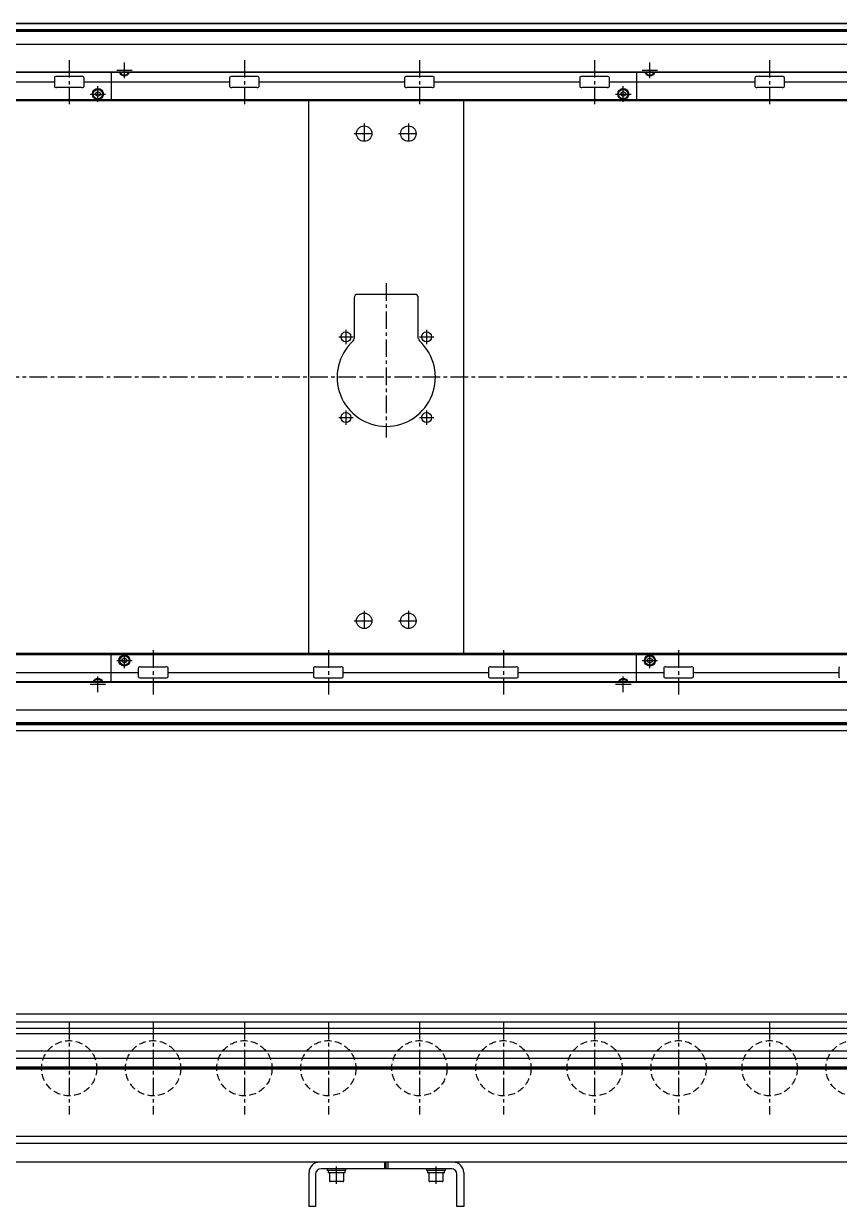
# Model space of a CAD drawing. Extents: x -10 to 4600, y -8 to 1151.
# Drawn here: x 2273 to 3011, y 28 to 1098 of the extents above; entities that cross this region are included whole.
import ezdxf

# ---------------------------------------------------------------- set-up
doc = ezdxf.new("R2010")
doc.units = 0
doc.header["$LTSCALE"] = 0.5
doc.linetypes.add('CENTER', pattern=[50.8, 31.75, -6.35, 6.35, -6.35])
doc.linetypes.add('DASHED', pattern=[19.05, 12.7, -6.35])
for name, color, linetype in [('MSM_CENTER', 1, 'CENTER'), ('MSM_CONTINUOUS', 7, 'CONTINUOUS'), ('MSM_DASHED', 4, 'DASHED')]:
    doc.layers.add(name, color=color, linetype=linetype)

msp = doc.modelspace()

# ---------------------------------------------------------------- linework, layer by layer
at = {"layer": 'MSM_CENTER'}
for p, q in [((2314.2, 1065.5), (2314.2, 1025.5)), ((2364.2, 1049.2), (2364.2, 1063.3)), ((2472.8, 1065.5), (2472.8, 1025.5)), ((2631.2, 1065.5), (2631.2, 1025.5)), ((2789.8, 1065.5), (2789.8, 1025.5)), ((2839.8, 1049.2), (2839.8, 1063.3)), ((2948.2, 1065.5), (2948.2, 1025.5)), ((2357.2, 1056.2), (2371.2, 1056.2)), ((2832.7, 1056.2), (2846.8, 1056.2)), ((2340.2, 1027.7), (2340.2, 1041.8)), ((2815.7, 1027.7), (2815.7, 1041.8)), ((2333.2, 1034.7), (2347.2, 1034.7)), ((2808.7, 1034.7), (2822.8, 1034.7)), ((2581.2, 1007.9), (2581.2, 989.9)), ((2621.2, 1007.9), (2621.2, 989.9)), ((2572.2, 998.9), (2590.2, 998.9)), ((2612.2, 998.9), (2630.2, 998.9)), ((2601.2, 863.4), (2601.2, 723.9)), ((2558.2, 814.9), (2571.2, 814.9)), ((2564.7, 821.4), (2564.7, 808.4)), ((2631.2, 814.9), (2644.2, 814.9)), ((2637.7, 821.4), (2637.7, 808.4)), ((3792.9, 778.4), (359.7, 778.4)), ((2558.2, 741.9), (2571.2, 741.9)), ((2564.7, 748.4), (2564.7, 735.4)), ((2631.2, 741.9), (2644.2, 741.9)), ((2637.7, 748.4), (2637.7, 735.4)), ((2572.2, 557.9), (2590.2, 557.9)), ((2581.2, 566.9), (2581.2, 548.9)), ((2612.2, 557.9), (2630.2, 557.9)), ((2621.2, 566.9), (2621.2, 548.9)), ((2364.2, 515), (2364.2, 529)), ((2390.2, 531.3), (2390.2, 491.3)), ((2548.8, 531.3), (2548.8, 491.3)), ((2707.2, 531.3), (2707.2, 491.3)), ((2839.8, 515), (2839.8, 529)), ((2865.8, 531.3), (2865.8, 491.3)), ((2357.2, 522), (2371.2, 522)), ((2832.7, 522), (2846.8, 522)), ((2340.2, 493.5), (2340.2, 507.5)), ((2815.7, 493.5), (2815.7, 507.5)), ((2333.2, 500.5), (2347.2, 500.5)), ((2808.7, 500.5), (2822.8, 500.5)), ((2314.2, 195), (2314.2, 111)), ((2390.2, 195), (2390.2, 111)), ((2472.8, 195), (2472.8, 111)), ((2548.8, 195), (2548.8, 111)), ((2631.2, 195), (2631.2, 111)), ((2707.2, 195), (2707.2, 111)), ((2789.8, 195), (2789.8, 111)), ((2865.8, 195), (2865.8, 111)), ((2948.2, 195), (2948.2, 111)), ((367.2, 153), (3783.3, 153)), ((2556.3, 48.4), (2556.3, 64)), ((2646.3, 48.4), (2646.3, 64))]:
    msp.add_line(p, q, dxfattribs=at)
at = {"layer": 'MSM_CONTINUOUS'}
for p, q in [((3782.8, 1098.4), (370.6, 1098.4)), ((3781.2, 1098.3), (372.2, 1098.3)), ((3756.6, 1092.9), (396.9, 1092.9)), ((3756.5, 1092), (397, 1092)), ((3756.6, 1091.2), (396.9, 1091.2)), ((3781.2, 1079.5), (372.2, 1079.5)), ((3781.2, 1054.1), (372.2, 1054.1)), ((3781.2, 1054.5), (422.2, 1054.5)), ((2300.8, 1049.5), (2300.8, 1041.5)), ((2325.7, 1050.5), (2302.8, 1050.5)), ((2327.7, 1041.5), (2327.7, 1049.5)), ((2352.2, 1054.1), (2352.2, 1029.4)), ((2364.2, 1053.9), (2363.9, 1054.1)), ((2364.6, 1054.1), (2364.2, 1053.9)), ((2459.3, 1049.5), (2459.3, 1041.5)), ((2484.2, 1050.5), (2461.3, 1050.5)), ((2486.2, 1041.5), (2486.2, 1049.5)), ((2617.8, 1049.5), (2617.8, 1041.5)), ((2642.7, 1050.5), (2619.8, 1050.5)), ((2644.7, 1041.5), (2644.7, 1049.5)), ((2776.3, 1049.5), (2776.3, 1041.5)), ((2801.2, 1050.5), (2778.3, 1050.5)), ((2803.2, 1041.5), (2803.2, 1049.5)), ((2827.8, 1054.1), (2827.8, 1029.4)), ((2839.8, 1053.9), (2839.4, 1054.1)), ((2840.1, 1054.1), (2839.8, 1053.9)), ((2934.8, 1049.5), (2934.8, 1041.5)), ((2959.7, 1050.5), (2936.8, 1050.5)), ((2961.7, 1041.5), (2961.7, 1049.5)), ((2300.8, 1045.5), (2169.2, 1045.5)), ((2325.7, 1040.5), (2302.8, 1040.5)), ((2459.3, 1045.5), (2327.7, 1045.5)), ((2484.2, 1040.5), (2461.3, 1040.5)), ((2617.8, 1045.5), (2486.2, 1045.5)), ((2642.7, 1040.5), (2619.8, 1040.5)), ((2776.3, 1045.5), (2644.7, 1045.5)), ((2801.2, 1040.5), (2778.3, 1040.5)), ((2934.8, 1045.5), (2803.2, 1045.5)), ((2959.7, 1040.5), (2936.8, 1040.5)), ((3093.3, 1045.5), (2961.7, 1045.5)), ((3778.8, 1029.4), (450.2, 1029.4)), ((3782.8, 1028.4), (450.2, 1028.4)), ((2338.2, 1035.9), (2340.2, 1037.1)), ((2338.2, 1033.6), (2338.2, 1035.9)), ((2340.2, 1032.4), (2338.2, 1033.6)), ((2340.2, 1037.1), (2342.2, 1035.9)), ((2342.2, 1033.6), (2340.2, 1032.4)), ((2342.2, 1035.9), (2342.2, 1033.6)), ((2531.2, 528.4), (2531.2, 1028.4)), ((2671.3, 528.4), (2671.3, 1028.4)), ((2813.8, 1035.9), (2815.7, 1037.1)), ((2813.8, 1033.6), (2813.8, 1035.9)), ((2815.7, 1032.4), (2813.8, 1033.6)), ((2815.7, 1037.1), (2817.8, 1035.9)), ((2817.8, 1033.6), (2815.7, 1032.4)), ((2817.8, 1035.9), (2817.8, 1033.6)), ((2572.2, 850.4), (2572.2, 813.5)), ((2627.2, 853.4), (2575.2, 853.4)), ((2630.2, 813.5), (2630.2, 850.4)), ((3782.8, 528.4), (450.2, 528.4)), ((450.2, 527.4), (3778.8, 527.4)), ((2352.2, 502.6), (2352.2, 527.4)), ((2827.8, 502.6), (2827.8, 527.4)), ((2362.2, 523.2), (2364.2, 524.4)), ((2362.2, 520.9), (2362.2, 523.2)), ((2364.2, 519.7), (2362.2, 520.9)), ((2364.2, 524.4), (2366.2, 523.2)), ((2366.2, 520.9), (2364.2, 519.7)), ((2366.2, 523.2), (2366.2, 520.9)), ((2376.8, 515.3), (2376.8, 507.3)), ((2378.8, 516.3), (2401.7, 516.3)), ((2403.7, 507.3), (2403.7, 515.3)), ((2535.3, 515.3), (2535.3, 507.3)), ((2537.3, 516.3), (2560.2, 516.3)), ((2562.2, 507.3), (2562.2, 515.3)), ((2693.8, 515.3), (2693.8, 507.3)), ((2695.8, 516.3), (2718.7, 516.3)), ((2720.7, 507.3), (2720.7, 515.3)), ((2837.8, 523.2), (2839.8, 524.4)), ((2837.8, 520.9), (2837.8, 523.2)), ((2839.8, 519.7), (2837.8, 520.9)), ((2839.8, 524.4), (2841.8, 523.2)), ((2841.8, 520.9), (2839.8, 519.7)), ((2841.8, 523.2), (2841.8, 520.9)), ((2852.3, 515.3), (2852.3, 507.3)), ((2854.3, 516.3), (2877.2, 516.3)), ((2879.2, 507.3), (2879.2, 515.3)), ((3010.8, 515.3), (3010.8, 507.3)), ((2245.2, 511.3), (2376.8, 511.3)), ((2378.8, 506.3), (2401.7, 506.3)), ((2403.7, 511.3), (2535.3, 511.3)), ((2537.3, 506.3), (2560.2, 506.3)), ((2562.2, 511.3), (2693.8, 511.3)), ((2695.8, 506.3), (2718.7, 506.3)), ((2720.7, 511.3), (2852.3, 511.3)), ((2854.3, 506.3), (2877.2, 506.3)), ((2879.2, 511.3), (3010.8, 511.3)), ((3781.2, 502.6), (372.2, 502.6)), ((3781.2, 502.2), (422.2, 502.2)), ((2339.9, 502.6), (2340.2, 502.9)), ((2340.2, 502.9), (2340.6, 502.6)), ((2815.4, 502.6), (2815.7, 502.9)), ((2815.7, 502.9), (2816.1, 502.6)), ((3781.2, 477.2), (372.2, 477.2)), ((3756.6, 465.6), (396.9, 465.6)), ((3756.6, 463.9), (396.9, 463.9)), ((3756.5, 464.7), (397, 464.7)), ((3782.8, 458.4), (370.6, 458.4)), ((3781.2, 458.4), (372.2, 458.4)), ((3781.2, 202), (372.2, 202)), ((3781.2, 194.6), (674.4, 194.6)), ((3665.2, 189), (676.6, 189)), ((3665.2, 184), (678.6, 184)), ((3565.2, 168.3), (667.2, 168.3)), ((3565.2, 161.8), (682.2, 161.8)), ((3565.2, 153.9), (682.2, 153.9)), ((3565.2, 153), (682.2, 153)), ((3565.2, 152.1), (682.2, 152.1)), ((3565.2, 91.3), (682.2, 91.3)), ((3565.2, 84.8), (679.7, 84.8)), ((3782.8, 68), (472.2, 68)), ((2599.8, 62), (2599.8, 68)), ((2601.2, 62), (2601.2, 68)), ((2602.8, 62), (2602.8, 68)), ((2531.2, 58.5), (2531.2, 28)), ((2537.2, 57), (2537.2, 28)), ((2660.2, 62), (2542.2, 62)), ((2547.8, 62), (2547.8, 60.4)), ((2564.7, 60.4), (2547.8, 60.4)), ((2548.6, 60.4), (2548.6, 58.4)), ((2563.9, 58.4), (2548.6, 58.4)), ((2549.8, 58.4), (2549.8, 51.2)), ((2562.8, 51.2), (2562.8, 58.4)), ((2563.9, 58.4), (2563.9, 60.4)), ((2564.7, 60.4), (2564.7, 62)), ((2637.7, 62), (2637.7, 60.4)), ((2654.8, 60.4), (2637.7, 60.4)), ((2638.6, 60.4), (2638.6, 58.4)), ((2653.9, 58.4), (2638.6, 58.4)), ((2639.8, 58.4), (2639.8, 51.2)), ((2652.8, 51.2), (2652.8, 58.4)), ((2653.9, 58.4), (2653.9, 60.4)), ((2654.8, 60.4), (2654.8, 62)), ((2665.2, 28), (2665.2, 57)), ((2671.3, 58.5), (2671.3, 28)), ((2561.9, 50.4), (2550.6, 50.4)), ((2651.9, 50.4), (2640.6, 50.4)), ((2537.2, 28), (2531.2, 28)), ((2671.3, 28), (2665.2, 28))]:
    msp.add_line(p, q, dxfattribs=at)
for centre, radius in [((2340.2, 1034.7), 5), ((2340.2, 1034.7), 4.25), ((2815.7, 1034.7), 5), ((2815.7, 1034.7), 4.25), ((2581.2, 998.9), 7), ((2621.2, 998.9), 7), ((2564.7, 814.9), 4.5), ((2637.7, 814.9), 4.5), ((2564.7, 741.9), 4.5), ((2637.7, 741.9), 4.5), ((2581.2, 557.9), 7), ((2621.2, 557.9), 7), ((2364.2, 522), 5), ((2364.2, 522), 4.25), ((2839.8, 522), 5), ((2839.8, 522), 4.25)]:
    msp.add_circle(centre, radius, dxfattribs=at)
for centre, radius, start, end in [((2301.7, 1049.4), 0.882, 115.5328, 172.1027), ((2302.8, 1047.1), 3.41, 89.6687, 115.2454), ((2325.7, 1047.1), 3.41, 64.7546, 90.3313), ((2326.8, 1049.4), 0.882, 7.8973, 64.4672), ((2364.2, 1056.2), 5, 204.8346, 335.1654), ((2364.2, 1056.2), 4.25, 209.6116, 330.3884), ((2460.2, 1049.4), 0.882, 115.5328, 172.1027), ((2461.3, 1047.1), 3.41, 89.6687, 115.2454), ((2484.2, 1047.1), 3.41, 64.7546, 90.3313), ((2485.3, 1049.4), 0.882, 7.8973, 64.4672), ((2618.7, 1049.4), 0.882, 115.5328, 172.1027), ((2619.8, 1047.1), 3.41, 89.6687, 115.2454), ((2642.7, 1047.1), 3.41, 64.7546, 90.3313), ((2643.8, 1049.4), 0.882, 7.8973, 64.4672), ((2777.2, 1049.4), 0.882, 115.5328, 172.1027), ((2778.3, 1047.1), 3.41, 89.6687, 115.2454), ((2801.2, 1047.1), 3.41, 64.7546, 90.3313), ((2802.3, 1049.4), 0.882, 7.8973, 64.4672), ((2839.8, 1056.2), 5, 204.8346, 335.1654), ((2839.8, 1056.2), 4.25, 209.6116, 330.3884), ((2935.7, 1049.4), 0.882, 115.5328, 172.1027), ((2936.8, 1047.1), 3.41, 89.6687, 115.2454), ((2959.7, 1047.1), 3.41, 64.7546, 90.3313), ((2960.8, 1049.4), 0.882, 7.8973, 64.4672), ((2301.7, 1041.6), 0.882, 187.8973, 244.4672), ((2302.8, 1043.9), 3.41, 244.7546, 270.3313), ((2325.7, 1043.9), 3.41, 269.6687, 295.2454), ((2326.8, 1041.6), 0.882, 295.5328, 352.1027), ((2460.2, 1041.6), 0.882, 187.8973, 244.4672), ((2461.3, 1043.9), 3.41, 244.7546, 270.3313), ((2484.2, 1043.9), 3.41, 269.6687, 295.2454), ((2485.3, 1041.6), 0.882, 295.5328, 352.1027), ((2618.7, 1041.6), 0.882, 187.8973, 244.4672), ((2619.8, 1043.9), 3.41, 244.7546, 270.3313), ((2642.7, 1043.9), 3.41, 269.6687, 295.2454), ((2643.8, 1041.6), 0.882, 295.5328, 352.1027), ((2777.2, 1041.6), 0.882, 187.8973, 244.4672), ((2778.3, 1043.9), 3.41, 244.7546, 270.3313), ((2801.2, 1043.9), 3.41, 269.6687, 295.2454), ((2802.3, 1041.6), 0.882, 295.5328, 352.1027), ((2935.7, 1041.6), 0.882, 187.8973, 244.4672), ((2936.8, 1043.9), 3.41, 244.7546, 270.3313), ((2959.7, 1043.9), 3.41, 269.6687, 295.2454), ((2960.8, 1041.6), 0.882, 295.5328, 352.1027), ((2575.2, 850.4), 3, 90, 180), ((2627.2, 850.4), 3, 0, 90), ((2601.2, 778.4), 44.5, 132.3521, 47.6479), ((2569.2, 813.5), 3, 312.3521, 360), ((2633.3, 813.5), 3, 180, 227.6479), ((2377.7, 515.2), 0.882, 115.5328, 172.1027), ((2378.8, 512.9), 3.41, 89.6687, 115.2454), ((2401.7, 512.9), 3.41, 64.7546, 90.3313), ((2402.8, 515.2), 0.882, 7.8973, 64.4672), ((2536.2, 515.2), 0.882, 115.5328, 172.1027), ((2537.3, 512.9), 3.41, 89.6687, 115.2454), ((2560.2, 512.9), 3.41, 64.7546, 90.3313), ((2561.3, 515.2), 0.882, 7.8973, 64.4672), ((2694.7, 515.2), 0.882, 115.5328, 172.1027), ((2695.8, 512.9), 3.41, 89.6687, 115.2454), ((2718.7, 512.9), 3.41, 64.7546, 90.3313), ((2719.8, 515.2), 0.882, 7.8973, 64.4672), ((2853.2, 515.2), 0.882, 115.5328, 172.1027), ((2854.3, 512.9), 3.41, 89.6687, 115.2454), ((2877.2, 512.9), 3.41, 64.7546, 90.3313), ((2878.3, 515.2), 0.882, 7.8973, 64.4672), ((3011.7, 515.2), 0.882, 115.5328, 172.1027), ((2340.2, 500.5), 5, 24.8346, 155.1654), ((2340.2, 500.5), 4.25, 29.6116, 150.3884), ((2377.7, 507.4), 0.882, 187.8973, 244.4672), ((2378.8, 509.7), 3.41, 244.7546, 270.3313), ((2401.7, 509.7), 3.41, 269.6687, 295.2454), ((2402.8, 507.4), 0.882, 295.5328, 352.1027), ((2536.2, 507.4), 0.882, 187.8973, 244.4672), ((2537.3, 509.7), 3.41, 244.7546, 270.3313), ((2560.2, 509.7), 3.41, 269.6687, 295.2454), ((2561.3, 507.4), 0.882, 295.5328, 352.1027), ((2694.7, 507.4), 0.882, 187.8973, 244.4672), ((2695.8, 509.7), 3.41, 244.7546, 270.3313), ((2718.7, 509.7), 3.41, 269.6687, 295.2454), ((2719.8, 507.4), 0.882, 295.5328, 352.1027), ((2815.7, 500.5), 5, 24.8346, 155.1654), ((2815.7, 500.5), 4.25, 29.6116, 150.3884), ((2853.2, 507.4), 0.882, 187.8973, 244.4672), ((2854.3, 509.7), 3.41, 244.7546, 270.3313), ((2877.2, 509.7), 3.41, 269.6687, 295.2454), ((2878.3, 507.4), 0.882, 295.5328, 352.1027), ((3011.7, 507.4), 0.882, 187.8973, 244.4672), ((2540.8, 58.5), 9.5, 90, 180), ((2661.8, 58.5), 9.5, 0, 90), ((2542.2, 57), 5, 90, 180), ((2660.2, 57), 5, 0, 90), ((2550.6, 51.2), 0.8, 180, 270), ((2561.9, 51.2), 0.8, 270, 0), ((2640.6, 51.2), 0.8, 180, 270), ((2651.9, 51.2), 0.8, 270, 0)]:
    msp.add_arc(centre, radius, start, end, dxfattribs=at)
at = {"layer": 'MSM_DASHED'}
for centre in [(2314.2, 153), (2390.2, 153), (2472.8, 153), (2548.8, 153), (2631.2, 153), (2707.2, 153), (2789.8, 153), (2865.8, 153), (2948.2, 153), (3024.2, 153)]:
    msp.add_circle(centre, 25, dxfattribs=at)

doc.saveas('drawing.dxf')
